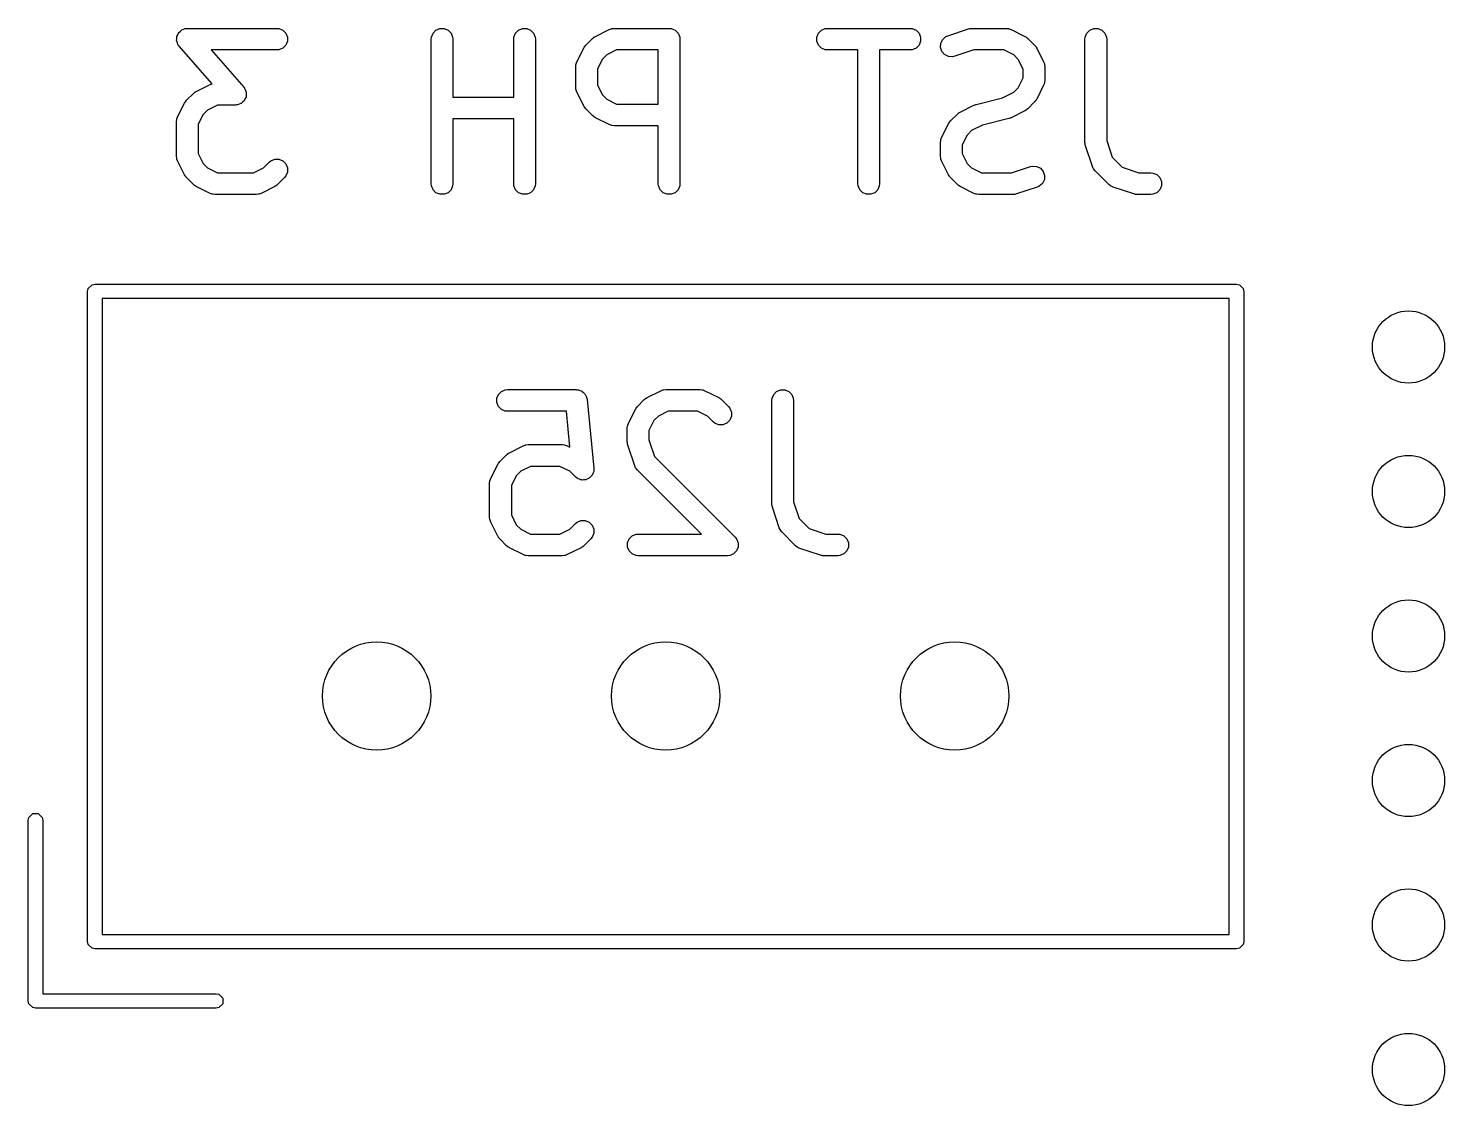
# Model space of a CAD drawing. Header units: inches. Extents: x 0.74 to 7.44, y -5.09 to -0.74.
# Drawn here: x 2.7776 to 3.1634, y -1.0364 to -0.7429 of the extents above; entities that cross this region are included whole.
import ezdxf

# ---------------------------------------------------------------- set-up
doc = ezdxf.new("R2010")
doc.units = ezdxf.units.IN
doc.header["$MEASUREMENT"] = 0
doc.layers.add('BLACK', color=250, linetype='CONTINUOUS')

msp = doc.modelspace()

# ---------------------------------------------------------------- linework, layer by layer
at = {"layer": 'BLACK', "linetype": 'CONTINUOUS'}
for p, q in [((2.81825, -0.74466), (2.81843, -0.74422)), ((2.81843, -0.74422), (2.8185, -0.74415)), ((2.8185, -0.74415), (2.81854, -0.74406)), ((2.81854, -0.74406), (2.81891, -0.74374)), ((2.81891, -0.74374), (2.81924, -0.7434)), ((2.81924, -0.7434), (2.81934, -0.74337)), ((2.81934, -0.74337), (2.81941, -0.7433)), ((2.81941, -0.7433), (2.81987, -0.74315)), ((2.81987, -0.74315), (2.82031, -0.74296)), ((2.82031, -0.74296), (2.82045, -0.74295)), ((2.82045, -0.74295), (2.8205, -0.74293)), ((2.8205, -0.74293), (2.82058, -0.74294)), ((2.82058, -0.74294), (2.82088, -0.74291)), ((2.82088, -0.74291), (2.84526, -0.74291)), ((2.84526, -0.74291), (2.84583, -0.74296)), ((2.84583, -0.74296), (2.8469, -0.7434)), ((2.8469, -0.7434), (2.84771, -0.74422)), ((2.84771, -0.74422), (2.84815, -0.74528)), ((2.88736, -0.74528), (2.8878, -0.74422)), ((2.8878, -0.74422), (2.88861, -0.7434)), ((2.88861, -0.7434), (2.88968, -0.74296)), ((2.88968, -0.74296), (2.89083, -0.74296)), ((2.89083, -0.74296), (2.89189, -0.7434)), ((2.89189, -0.7434), (2.89271, -0.74422)), ((2.89271, -0.74422), (2.89315, -0.74528)), ((2.90985, -0.74528), (2.91029, -0.74422)), ((2.91029, -0.74422), (2.91111, -0.7434)), ((2.91111, -0.7434), (2.91217, -0.74296)), ((2.91217, -0.74296), (2.91332, -0.74296)), ((2.91332, -0.74296), (2.91439, -0.7434)), ((2.91439, -0.7434), (2.9152, -0.74422)), ((2.9152, -0.74422), (2.91564, -0.74528)), ((2.93205, -0.74509), (2.9358, -0.74322)), ((2.9358, -0.74322), (2.93634, -0.74301)), ((2.93634, -0.74301), (2.93645, -0.743)), ((2.93645, -0.743), (2.93654, -0.74296)), ((2.93654, -0.74296), (2.93712, -0.74291)), ((2.93712, -0.74291), (2.95212, -0.74291)), ((2.95212, -0.74291), (2.95269, -0.74296)), ((2.95269, -0.74296), (2.95376, -0.7434)), ((2.95376, -0.7434), (2.95457, -0.74422)), ((2.95457, -0.74422), (2.95501, -0.74528)), ((2.99234, -0.74528), (2.99278, -0.74422)), ((2.99278, -0.74422), (2.9936, -0.7434)), ((2.9936, -0.7434), (2.99466, -0.74296)), ((2.99466, -0.74296), (2.99524, -0.74291)), ((2.99524, -0.74291), (3.01774, -0.74291)), ((3.01774, -0.74291), (3.01831, -0.74296)), ((3.01831, -0.74296), (3.01938, -0.7434)), ((3.01938, -0.7434), (3.02019, -0.74422)), ((3.02019, -0.74422), (3.02063, -0.74528)), ((3.02805, -0.74493), (3.03367, -0.74306)), ((3.03367, -0.74306), (3.03396, -0.74299)), ((3.03396, -0.74299), (3.03403, -0.74296)), ((3.03403, -0.74296), (3.03414, -0.74295)), ((3.03414, -0.74295), (3.03424, -0.74293)), ((3.03424, -0.74293), (3.03432, -0.74293)), ((3.03432, -0.74293), (3.03461, -0.74291)), ((3.03461, -0.74291), (3.04398, -0.74291)), ((3.04398, -0.74291), (3.04456, -0.74296)), ((3.04456, -0.74296), (3.04466, -0.743)), ((3.04466, -0.743), (3.04476, -0.74301)), ((3.04476, -0.74301), (3.0453, -0.74322)), ((3.0453, -0.74322), (3.04905, -0.74509)), ((3.06546, -0.74528), (3.0659, -0.74422)), ((3.0659, -0.74422), (3.06671, -0.7434)), ((3.06671, -0.7434), (3.06778, -0.74296)), ((3.06778, -0.74296), (3.06893, -0.74296)), ((3.06893, -0.74296), (3.06999, -0.7434)), ((3.06999, -0.7434), (3.07081, -0.74422)), ((3.07081, -0.74422), (3.07125, -0.74528)), ((2.81796, -0.74624), (2.81799, -0.74576)), ((2.81799, -0.74634), (2.81796, -0.74624)), ((2.81799, -0.74528), (2.81803, -0.74519)), ((2.81799, -0.74576), (2.81799, -0.74528)), ((2.81799, -0.74644), (2.81799, -0.74634)), ((2.81817, -0.74688), (2.81799, -0.74644)), ((2.81803, -0.74509), (2.81825, -0.74466)), ((2.81803, -0.74519), (2.81803, -0.74509)), ((2.81833, -0.74733), (2.81817, -0.74688)), ((2.81841, -0.74745), (2.81833, -0.74733)), ((2.81843, -0.7475), (2.81841, -0.74745)), ((2.81848, -0.74755), (2.81843, -0.7475)), ((2.81866, -0.7478), (2.81848, -0.74755)), ((2.8276, -0.75801), (2.81866, -0.7478)), ((2.8469, -0.74831), (2.84583, -0.74876)), ((2.84771, -0.7475), (2.8469, -0.74831)), ((2.84815, -0.74644), (2.84771, -0.7475)), ((2.84815, -0.74528), (2.84815, -0.74644)), ((2.8873, -0.74586), (2.88736, -0.74528)), ((2.8873, -0.78523), (2.8873, -0.74586)), ((2.89315, -0.74528), (2.8932, -0.74586)), ((2.8932, -0.74586), (2.8932, -0.76165)), ((2.9098, -0.74586), (2.90985, -0.74528)), ((2.9098, -0.76165), (2.9098, -0.74586)), ((2.91564, -0.74528), (2.9157, -0.74586)), ((2.9157, -0.74586), (2.9157, -0.78523)), ((2.92698, -0.75204), (2.92885, -0.74829)), ((2.92885, -0.74829), (2.92901, -0.74804)), ((2.92901, -0.74804), (2.92904, -0.74797)), ((2.92904, -0.74797), (2.92911, -0.74789)), ((2.92911, -0.74789), (2.92916, -0.7478)), ((2.92916, -0.7478), (2.92922, -0.74775)), ((2.92922, -0.74775), (2.92941, -0.74752)), ((2.92941, -0.74752), (2.93128, -0.74565)), ((2.93128, -0.74565), (2.93151, -0.74546)), ((2.93151, -0.74546), (2.93156, -0.7454)), ((2.93156, -0.7454), (2.93165, -0.74535)), ((2.93165, -0.74535), (2.93173, -0.74528)), ((2.93173, -0.74528), (2.9318, -0.74525)), ((2.9318, -0.74525), (2.93205, -0.74509)), ((2.95501, -0.74528), (2.95507, -0.74586)), ((2.95507, -0.74586), (2.95507, -0.78523)), ((2.99234, -0.74644), (2.99234, -0.74528)), ((2.99278, -0.7475), (2.99234, -0.74644)), ((2.9936, -0.74831), (2.99278, -0.7475)), ((2.99466, -0.74876), (2.9936, -0.74831)), ((3.01938, -0.74831), (3.01831, -0.74876)), ((3.02019, -0.7475), (3.01938, -0.74831)), ((3.02063, -0.74644), (3.02019, -0.7475)), ((3.02063, -0.74528), (3.02063, -0.74644)), ((3.02605, -0.7481), (3.02614, -0.74695)), ((3.02642, -0.7492), (3.02605, -0.7481)), ((3.02614, -0.74695), (3.02665, -0.74592)), ((3.02665, -0.74592), (3.02752, -0.74517)), ((3.02752, -0.74517), (3.02805, -0.74493)), ((3.04905, -0.74509), (3.0493, -0.74525)), ((3.0493, -0.74525), (3.04937, -0.74528)), ((3.04937, -0.74528), (3.04945, -0.74535)), ((3.04945, -0.74535), (3.04954, -0.7454)), ((3.04954, -0.7454), (3.04959, -0.74546)), ((3.04959, -0.74546), (3.04982, -0.74565)), ((3.04982, -0.74565), (3.05169, -0.74752)), ((3.05169, -0.74752), (3.05188, -0.74775)), ((3.05188, -0.74775), (3.05194, -0.7478)), ((3.05194, -0.7478), (3.05199, -0.74789)), ((3.05199, -0.74789), (3.05206, -0.74797)), ((3.05206, -0.74797), (3.05209, -0.74804)), ((3.05209, -0.74804), (3.05225, -0.74829)), ((3.05225, -0.74829), (3.05412, -0.75204)), ((3.0654, -0.74586), (3.06546, -0.74528)), ((3.0654, -0.77398), (3.0654, -0.74586)), ((3.07125, -0.74528), (3.07131, -0.74586)), ((3.07131, -0.74586), (3.07131, -0.7735)), ((2.84526, -0.74881), (2.82739, -0.74881)), ((2.82739, -0.74881), (2.83623, -0.75891)), ((2.84583, -0.74876), (2.84526, -0.74881)), ((2.92677, -0.75258), (2.92698, -0.75204)), ((2.93392, -0.75136), (2.93257, -0.75406)), ((2.93512, -0.75016), (2.93392, -0.75136)), ((2.93782, -0.74881), (2.93512, -0.75016)), ((2.94917, -0.74881), (2.93782, -0.74881)), ((2.94917, -0.76353), (2.94917, -0.74881)), ((2.99524, -0.74881), (2.99466, -0.74876)), ((3.00353, -0.74881), (2.99524, -0.74881)), ((3.00353, -0.78523), (3.00353, -0.74881)), ((3.01774, -0.74881), (3.00944, -0.74881)), ((3.00944, -0.74881), (3.00944, -0.78523)), ((3.01831, -0.74876), (3.01774, -0.74881)), ((3.02717, -0.75007), (3.02642, -0.7492)), ((3.0282, -0.75058), (3.02717, -0.75007)), ((3.02935, -0.75066), (3.0282, -0.75058)), ((3.02992, -0.75053), (3.02935, -0.75066)), ((3.03509, -0.74881), (3.02992, -0.75053)), ((3.04328, -0.74881), (3.03509, -0.74881)), ((3.04598, -0.75016), (3.04328, -0.74881)), ((3.04718, -0.75136), (3.04598, -0.75016)), ((3.04853, -0.75406), (3.04718, -0.75136)), ((3.05412, -0.75204), (3.05433, -0.75258)), ((2.92667, -0.75336), (2.92673, -0.75278)), ((2.92667, -0.75898), (2.92667, -0.75336)), ((2.92673, -0.75278), (2.92677, -0.75268)), ((2.92677, -0.75268), (2.92677, -0.75258)), ((2.93257, -0.75406), (2.93257, -0.75829)), ((3.04853, -0.75641), (3.04853, -0.75406)), ((3.05433, -0.75258), (3.05434, -0.75268)), ((3.05434, -0.75268), (3.05438, -0.75278)), ((3.05438, -0.75278), (3.05443, -0.75336)), ((3.05443, -0.75336), (3.05443, -0.75711)), ((2.82331, -0.76009), (2.82706, -0.75822)), ((2.82706, -0.75822), (2.8276, -0.75801)), ((2.83623, -0.75891), (2.83641, -0.75916)), ((2.83641, -0.75916), (2.83646, -0.75922)), ((2.83646, -0.75922), (2.83648, -0.75927)), ((2.83648, -0.75927), (2.83657, -0.75938)), ((2.83657, -0.75938), (2.83672, -0.75984)), ((2.83672, -0.75984), (2.8369, -0.76028)), ((2.92673, -0.75956), (2.92667, -0.75898)), ((2.92677, -0.75966), (2.92673, -0.75956)), ((2.92677, -0.75976), (2.92677, -0.75966)), ((2.92698, -0.7603), (2.92677, -0.75976)), ((2.93257, -0.75829), (2.93392, -0.76098)), ((3.04598, -0.76031), (3.04718, -0.75911)), ((3.04718, -0.75911), (3.04853, -0.75641)), ((3.05412, -0.75843), (3.05225, -0.76218)), ((3.05433, -0.75789), (3.05412, -0.75843)), ((3.05434, -0.75778), (3.05433, -0.75789)), ((3.05438, -0.75768), (3.05434, -0.75778)), ((3.05443, -0.75711), (3.05438, -0.75768)), ((2.81824, -0.76704), (2.82012, -0.76329)), ((2.82012, -0.76329), (2.82027, -0.76304)), ((2.82027, -0.76304), (2.8203, -0.76297)), ((2.8203, -0.76297), (2.82037, -0.76289)), ((2.82037, -0.76289), (2.82043, -0.7628)), ((2.82043, -0.7628), (2.82049, -0.76275)), ((2.82049, -0.76275), (2.82067, -0.76252)), ((2.82067, -0.76252), (2.82255, -0.76064)), ((2.82255, -0.76064), (2.82277, -0.76046)), ((2.82277, -0.76046), (2.82282, -0.7604)), ((2.82282, -0.7604), (2.82291, -0.76034)), ((2.82291, -0.76034), (2.82299, -0.76028)), ((2.82299, -0.76028), (2.82307, -0.76025)), ((2.82307, -0.76025), (2.82331, -0.76009)), ((2.82908, -0.76381), (2.82638, -0.76516)), ((2.83401, -0.76381), (2.82908, -0.76381)), ((2.83431, -0.76378), (2.83401, -0.76381)), ((2.83439, -0.76379), (2.83431, -0.76378)), ((2.83444, -0.76377), (2.83439, -0.76379)), ((2.83458, -0.76375), (2.83444, -0.76377)), ((2.83503, -0.76357), (2.83458, -0.76375)), ((2.83548, -0.76342), (2.83503, -0.76357)), ((2.83556, -0.76335), (2.83548, -0.76342)), ((2.83565, -0.76331), (2.83556, -0.76335)), ((2.83599, -0.76297), (2.83565, -0.76331)), ((2.83635, -0.76266), (2.83599, -0.76297)), ((2.83639, -0.76257), (2.83635, -0.76266)), ((2.83646, -0.7625), (2.83639, -0.76257)), ((2.83665, -0.76205), (2.83646, -0.7625)), ((2.83686, -0.76162), (2.83665, -0.76205)), ((2.83687, -0.76153), (2.83686, -0.76162)), ((2.8369, -0.76143), (2.83687, -0.76153)), ((2.8369, -0.76028), (2.8369, -0.76038)), ((2.8369, -0.76038), (2.83694, -0.76048)), ((2.83694, -0.76048), (2.8369, -0.76095)), ((2.8369, -0.76095), (2.8369, -0.76143)), ((2.8932, -0.76165), (2.9098, -0.76165)), ((2.92885, -0.76405), (2.92698, -0.7603)), ((2.93392, -0.76098), (2.93512, -0.76218)), ((2.93512, -0.76218), (2.93782, -0.76353)), ((2.93782, -0.76353), (2.94917, -0.76353)), ((3.03141, -0.76572), (3.03516, -0.76384)), ((3.03516, -0.76384), (3.0352, -0.76382)), ((3.0352, -0.76382), (3.03522, -0.76381)), ((3.03522, -0.76381), (3.03546, -0.76373)), ((3.03546, -0.76373), (3.0357, -0.76363)), ((3.0357, -0.76363), (3.03572, -0.76363)), ((3.03572, -0.76363), (3.03577, -0.76362)), ((3.03577, -0.76362), (3.04295, -0.76182)), ((3.04295, -0.76182), (3.04598, -0.76031)), ((3.05169, -0.76295), (3.04982, -0.76482)), ((3.05188, -0.76272), (3.05169, -0.76295)), ((3.05194, -0.76267), (3.05188, -0.76272)), ((3.05199, -0.76258), (3.05194, -0.76267)), ((3.05206, -0.7625), (3.05199, -0.76258)), ((3.05209, -0.76243), (3.05206, -0.7625)), ((3.05225, -0.76218), (3.05209, -0.76243)), ((2.81793, -0.76836), (2.81799, -0.76778)), ((2.81799, -0.76778), (2.81803, -0.76768)), ((2.81803, -0.76768), (2.81804, -0.76758)), ((2.81804, -0.76758), (2.81824, -0.76704)), ((2.82519, -0.76636), (2.82384, -0.76905)), ((2.82638, -0.76516), (2.82519, -0.76636)), ((2.9098, -0.76756), (2.8932, -0.76756)), ((2.8932, -0.76756), (2.8932, -0.78523)), ((2.9098, -0.78523), (2.9098, -0.76756)), ((2.92901, -0.7643), (2.92885, -0.76405)), ((2.92904, -0.76437), (2.92901, -0.7643)), ((2.92911, -0.76445), (2.92904, -0.76437)), ((2.92916, -0.76454), (2.92911, -0.76445)), ((2.92922, -0.76459), (2.92916, -0.76454)), ((2.92941, -0.76482), (2.92922, -0.76459)), ((2.93128, -0.76669), (2.92941, -0.76482)), ((2.93151, -0.76688), (2.93128, -0.76669)), ((2.93156, -0.76694), (2.93151, -0.76688)), ((2.93165, -0.767), (2.93156, -0.76694)), ((2.93173, -0.76706), (2.93165, -0.767)), ((2.9318, -0.76709), (2.93173, -0.76706)), ((2.93205, -0.76725), (2.9318, -0.76709)), ((2.9358, -0.76912), (2.93205, -0.76725)), ((3.02877, -0.76814), (3.03065, -0.76627)), ((3.03065, -0.76627), (3.03087, -0.76608)), ((3.03087, -0.76608), (3.03092, -0.76602)), ((3.03092, -0.76602), (3.03101, -0.76597)), ((3.03101, -0.76597), (3.03109, -0.7659)), ((3.03109, -0.7659), (3.03116, -0.76587)), ((3.03116, -0.76587), (3.03141, -0.76572)), ((3.0447, -0.76747), (3.03751, -0.76927)), ((3.04474, -0.76746), (3.0447, -0.76747)), ((3.04476, -0.76745), (3.04474, -0.76746)), ((3.045, -0.76736), (3.04476, -0.76745)), ((3.04524, -0.76728), (3.045, -0.76736)), ((3.04526, -0.76726), (3.04524, -0.76728)), ((3.0453, -0.76725), (3.04526, -0.76726)), ((3.04905, -0.76537), (3.0453, -0.76725)), ((3.0493, -0.76522), (3.04905, -0.76537)), ((3.04937, -0.76519), (3.0493, -0.76522)), ((3.04945, -0.76512), (3.04937, -0.76519)), ((3.04954, -0.76506), (3.04945, -0.76512)), ((3.04959, -0.76501), (3.04954, -0.76506)), ((3.04982, -0.76482), (3.04959, -0.76501)), ((2.81793, -0.77773), (2.81793, -0.76836)), ((2.82384, -0.76905), (2.82384, -0.77703)), ((2.93634, -0.76933), (2.9358, -0.76912)), ((2.93645, -0.76934), (2.93634, -0.76933)), ((2.93654, -0.76938), (2.93645, -0.76934)), ((2.93712, -0.76943), (2.93654, -0.76938)), ((2.94917, -0.76943), (2.93712, -0.76943)), ((2.94917, -0.78523), (2.94917, -0.76943)), ((3.02634, -0.77266), (3.02822, -0.76891)), ((3.02822, -0.76891), (3.02837, -0.76866)), ((3.02837, -0.76866), (3.0284, -0.76859)), ((3.0284, -0.76859), (3.02847, -0.76851)), ((3.02847, -0.76851), (3.02853, -0.76842)), ((3.02853, -0.76842), (3.02858, -0.76837)), ((3.02858, -0.76837), (3.02877, -0.76814)), ((3.03448, -0.77078), (3.03329, -0.77198)), ((3.03751, -0.76927), (3.03448, -0.77078)), ((3.02603, -0.77398), (3.02609, -0.7734)), ((3.02603, -0.77773), (3.02603, -0.77398)), ((3.02609, -0.7734), (3.02613, -0.77331)), ((3.02613, -0.77331), (3.02614, -0.7732)), ((3.02614, -0.7732), (3.02634, -0.77266)), ((3.03329, -0.77198), (3.03194, -0.77468)), ((3.03194, -0.77468), (3.03194, -0.77703)), ((3.06543, -0.77427), (3.0654, -0.77398)), ((3.06542, -0.77435), (3.06543, -0.77427)), ((3.06545, -0.77445), (3.06542, -0.77435)), ((3.06546, -0.77456), (3.06545, -0.77445)), ((3.06549, -0.77463), (3.06546, -0.77456)), ((3.06555, -0.77491), (3.06549, -0.77463)), ((3.06743, -0.78054), (3.06555, -0.77491)), ((3.07131, -0.7735), (3.07281, -0.77801)), ((2.81799, -0.77831), (2.81793, -0.77773)), ((2.81803, -0.7784), (2.81799, -0.77831)), ((2.81804, -0.77851), (2.81803, -0.7784)), ((2.81824, -0.77905), (2.81804, -0.77851)), ((2.82012, -0.7828), (2.81824, -0.77905)), ((2.82384, -0.77703), (2.82519, -0.77973)), ((2.84317, -0.77939), (2.84362, -0.77902)), ((2.84362, -0.77902), (2.84468, -0.77858)), ((2.84468, -0.77858), (2.84583, -0.77858)), ((2.84583, -0.77858), (2.8469, -0.77902)), ((2.8469, -0.77902), (2.84771, -0.77984)), ((3.02609, -0.77831), (3.02603, -0.77773)), ((3.02613, -0.7784), (3.02609, -0.77831)), ((3.02614, -0.77851), (3.02613, -0.7784)), ((3.02634, -0.77905), (3.02614, -0.77851)), ((3.02822, -0.7828), (3.02634, -0.77905)), ((3.03194, -0.77703), (3.03329, -0.77973)), ((3.07281, -0.77801), (3.07557, -0.78077)), ((2.82027, -0.78305), (2.82012, -0.7828)), ((2.8203, -0.78312), (2.82027, -0.78305)), ((2.82037, -0.7832), (2.8203, -0.78312)), ((2.82043, -0.78329), (2.82037, -0.7832)), ((2.82519, -0.77973), (2.82638, -0.78093)), ((2.82638, -0.78093), (2.82908, -0.78228)), ((2.82908, -0.78228), (2.83894, -0.78228)), ((2.83894, -0.78228), (2.84163, -0.78093)), ((2.84163, -0.78093), (2.84317, -0.77939)), ((2.84771, -0.78312), (2.84734, -0.78357)), ((2.84771, -0.77984), (2.84815, -0.7809)), ((2.84815, -0.78206), (2.84771, -0.78312)), ((2.84815, -0.7809), (2.84815, -0.78206)), ((3.02837, -0.78305), (3.02822, -0.7828)), ((3.0284, -0.78312), (3.02837, -0.78305)), ((3.02847, -0.7832), (3.0284, -0.78312)), ((3.02853, -0.78329), (3.02847, -0.7832)), ((3.03329, -0.77973), (3.03448, -0.78093)), ((3.03448, -0.78093), (3.03718, -0.78228)), ((3.03718, -0.78228), (3.04538, -0.78228)), ((3.04538, -0.78228), (3.05055, -0.78055)), ((3.05055, -0.78055), (3.05111, -0.78042)), ((3.05111, -0.78042), (3.05226, -0.78051)), ((3.05226, -0.78051), (3.05329, -0.78102)), ((3.05329, -0.78102), (3.05405, -0.78189)), ((3.05405, -0.78189), (3.05441, -0.78299)), ((3.05441, -0.78299), (3.05433, -0.78413)), ((3.06766, -0.78107), (3.06743, -0.78054)), ((3.06773, -0.78115), (3.06766, -0.78107)), ((3.06777, -0.78125), (3.06773, -0.78115)), ((3.06814, -0.78169), (3.06777, -0.78125)), ((3.07189, -0.78544), (3.06814, -0.78169)), ((3.07557, -0.78077), (3.08008, -0.78228)), ((3.08008, -0.78228), (3.08335, -0.78228)), ((3.08335, -0.78228), (3.08393, -0.78233)), ((3.08393, -0.78233), (3.08499, -0.78277)), ((3.08499, -0.78277), (3.08581, -0.78359)), ((2.82049, -0.78334), (2.82043, -0.78329)), ((2.82067, -0.78357), (2.82049, -0.78334)), ((2.82255, -0.78544), (2.82067, -0.78357)), ((2.82277, -0.78563), (2.82255, -0.78544)), ((2.82282, -0.78569), (2.82277, -0.78563)), ((2.82291, -0.78574), (2.82282, -0.78569)), ((2.82299, -0.78581), (2.82291, -0.78574)), ((2.82307, -0.78584), (2.82299, -0.78581)), ((2.82331, -0.786), (2.82307, -0.78584)), ((2.82706, -0.78787), (2.82331, -0.786)), ((2.8447, -0.786), (2.84095, -0.78787)), ((2.84495, -0.78584), (2.8447, -0.786)), ((2.84502, -0.78581), (2.84495, -0.78584)), ((2.8451, -0.78574), (2.84502, -0.78581)), ((2.84519, -0.78569), (2.8451, -0.78574)), ((2.84524, -0.78563), (2.84519, -0.78569)), ((2.84547, -0.78544), (2.84524, -0.78563)), ((2.84734, -0.78357), (2.84547, -0.78544)), ((2.88736, -0.78581), (2.8873, -0.78523)), ((2.8878, -0.78687), (2.88736, -0.78581)), ((2.88861, -0.78768), (2.8878, -0.78687)), ((2.89271, -0.78687), (2.89189, -0.78768)), ((2.89315, -0.78581), (2.89271, -0.78687)), ((2.8932, -0.78523), (2.89315, -0.78581)), ((2.90985, -0.78581), (2.9098, -0.78523)), ((2.91029, -0.78687), (2.90985, -0.78581)), ((2.91111, -0.78768), (2.91029, -0.78687)), ((2.9152, -0.78687), (2.91439, -0.78768)), ((2.91564, -0.78581), (2.9152, -0.78687)), ((2.9157, -0.78523), (2.91564, -0.78581)), ((2.94922, -0.78581), (2.94917, -0.78523)), ((2.94966, -0.78687), (2.94922, -0.78581)), ((2.95048, -0.78768), (2.94966, -0.78687)), ((2.95457, -0.78687), (2.95376, -0.78768)), ((2.95501, -0.78581), (2.95457, -0.78687)), ((2.95507, -0.78523), (2.95501, -0.78581)), ((3.00359, -0.78581), (3.00353, -0.78523)), ((3.00403, -0.78687), (3.00359, -0.78581)), ((3.00485, -0.78768), (3.00403, -0.78687)), ((3.00894, -0.78687), (3.00813, -0.78768)), ((3.00938, -0.78581), (3.00894, -0.78687)), ((3.00944, -0.78523), (3.00938, -0.78581)), ((3.02858, -0.78334), (3.02853, -0.78329)), ((3.02877, -0.78357), (3.02858, -0.78334)), ((3.03065, -0.78544), (3.02877, -0.78357)), ((3.03087, -0.78563), (3.03065, -0.78544)), ((3.03092, -0.78569), (3.03087, -0.78563)), ((3.03101, -0.78574), (3.03092, -0.78569)), ((3.03109, -0.78581), (3.03101, -0.78574)), ((3.03116, -0.78584), (3.03109, -0.78581)), ((3.03141, -0.786), (3.03116, -0.78584)), ((3.03516, -0.78787), (3.03141, -0.786)), ((3.05241, -0.78616), (3.04679, -0.78803)), ((3.05294, -0.78592), (3.05241, -0.78616)), ((3.05381, -0.78516), (3.05294, -0.78592)), ((3.05433, -0.78413), (3.05381, -0.78516)), ((3.07234, -0.78581), (3.07189, -0.78544)), ((3.07244, -0.78585), (3.07234, -0.78581)), ((3.07252, -0.78592), (3.07244, -0.78585)), ((3.07304, -0.78616), (3.07252, -0.78592)), ((3.07867, -0.78803), (3.07304, -0.78616)), ((3.08581, -0.78687), (3.08499, -0.78768)), ((3.08581, -0.78359), (3.08625, -0.78465)), ((3.08625, -0.78581), (3.08581, -0.78687)), ((3.08625, -0.78465), (3.08625, -0.78581)), ((2.8276, -0.78808), (2.82706, -0.78787)), ((2.82771, -0.78808), (2.8276, -0.78808)), ((2.82781, -0.78813), (2.82771, -0.78808)), ((2.82838, -0.78818), (2.82781, -0.78813)), ((2.83963, -0.78818), (2.82838, -0.78818)), ((2.84021, -0.78813), (2.83963, -0.78818)), ((2.84031, -0.78808), (2.84021, -0.78813)), ((2.84041, -0.78808), (2.84031, -0.78808)), ((2.84095, -0.78787), (2.84041, -0.78808)), ((2.88968, -0.78813), (2.88861, -0.78768)), ((2.89083, -0.78813), (2.88968, -0.78813)), ((2.89189, -0.78768), (2.89083, -0.78813)), ((2.91217, -0.78813), (2.91111, -0.78768)), ((2.91332, -0.78813), (2.91217, -0.78813)), ((2.91439, -0.78768), (2.91332, -0.78813)), ((2.95154, -0.78813), (2.95048, -0.78768)), ((2.95269, -0.78813), (2.95154, -0.78813)), ((2.95376, -0.78768), (2.95269, -0.78813)), ((3.00591, -0.78813), (3.00485, -0.78768)), ((3.00706, -0.78813), (3.00591, -0.78813)), ((3.00813, -0.78768), (3.00706, -0.78813)), ((3.0357, -0.78808), (3.03516, -0.78787)), ((3.03581, -0.78808), (3.0357, -0.78808)), ((3.03591, -0.78813), (3.03581, -0.78808)), ((3.03648, -0.78818), (3.03591, -0.78813)), ((3.04586, -0.78818), (3.03648, -0.78818)), ((3.04615, -0.78815), (3.04586, -0.78818)), ((3.04623, -0.78816), (3.04615, -0.78815)), ((3.04633, -0.78814), (3.04623, -0.78816)), ((3.04643, -0.78813), (3.04633, -0.78814)), ((3.0465, -0.7881), (3.04643, -0.78813)), ((3.04679, -0.78803), (3.0465, -0.7881)), ((3.07895, -0.7881), (3.07867, -0.78803)), ((3.07903, -0.78813), (3.07895, -0.7881)), ((3.07913, -0.78814), (3.07903, -0.78813)), ((3.07923, -0.78816), (3.07913, -0.78814)), ((3.07931, -0.78815), (3.07923, -0.78816)), ((3.0796, -0.78818), (3.07931, -0.78815)), ((3.08335, -0.78818), (3.0796, -0.78818)), ((3.08393, -0.78813), (3.08335, -0.78818)), ((3.08499, -0.78768), (3.08393, -0.78813)), ((2.7937, -0.81457), (2.79385, -0.81381)), ((2.79385, -0.81381), (2.79492, -0.81275)), ((2.79492, -0.81275), (2.79567, -0.8126)), ((2.79567, -0.8126), (3.10669, -0.8126)), ((3.10669, -0.8126), (3.10745, -0.81275)), ((3.10745, -0.81275), (3.10851, -0.81381)), ((3.10851, -0.81381), (3.10866, -0.81457)), ((2.7937, -0.99173), (2.7937, -0.81457)), ((2.79764, -0.81654), (2.79764, -0.98976)), ((3.10472, -0.81654), (2.79764, -0.81654)), ((3.10472, -0.98976), (3.10472, -0.81654)), ((3.10866, -0.81457), (3.10866, -0.99173)), ((2.90517, -0.84371), (2.90561, -0.84264)), ((2.90517, -0.84486), (2.90517, -0.84371)), ((2.90561, -0.84592), (2.90517, -0.84486)), ((2.90561, -0.84264), (2.90642, -0.84183)), ((2.90642, -0.84183), (2.90749, -0.84139)), ((2.90749, -0.84139), (2.90806, -0.84133)), ((2.90806, -0.84133), (2.92681, -0.84133)), ((2.92681, -0.84133), (2.92702, -0.84135)), ((2.92702, -0.84135), (2.92709, -0.84135)), ((2.92709, -0.84135), (2.92716, -0.84137)), ((2.92716, -0.84137), (2.92739, -0.84139)), ((2.92739, -0.84139), (2.92778, -0.84155)), ((2.92778, -0.84155), (2.9282, -0.84168)), ((2.9282, -0.84168), (2.92831, -0.84177)), ((2.92831, -0.84177), (2.92845, -0.84183)), ((2.92845, -0.84183), (2.92875, -0.84213)), ((2.92875, -0.84213), (2.92909, -0.84241)), ((2.92909, -0.84241), (2.92916, -0.84254)), ((2.92916, -0.84254), (2.92926, -0.84264)), ((2.92926, -0.84264), (2.92943, -0.84304)), ((2.92943, -0.84304), (2.92963, -0.84342)), ((2.92963, -0.84342), (2.92968, -0.84364)), ((2.92968, -0.84364), (2.92971, -0.84371)), ((2.92971, -0.84371), (2.92971, -0.84378)), ((2.92971, -0.84378), (2.92975, -0.84399)), ((2.92975, -0.84399), (2.93162, -0.86274)), ((2.94347, -0.84595), (2.94534, -0.84407)), ((2.94534, -0.84407), (2.94557, -0.84389)), ((2.94557, -0.84389), (2.94562, -0.84383)), ((2.94562, -0.84383), (2.94571, -0.84377)), ((2.94571, -0.84377), (2.94579, -0.8437)), ((2.94579, -0.8437), (2.94586, -0.84367)), ((2.94586, -0.84367), (2.94611, -0.84352)), ((2.94611, -0.84352), (2.94986, -0.84164)), ((2.94986, -0.84164), (2.9504, -0.84144)), ((2.9504, -0.84144), (2.95051, -0.84143)), ((2.95051, -0.84143), (2.9506, -0.84139)), ((2.9506, -0.84139), (2.95118, -0.84133)), ((2.95118, -0.84133), (2.96055, -0.84133)), ((2.96055, -0.84133), (2.96113, -0.84139)), ((2.96113, -0.84139), (2.96123, -0.84143)), ((2.96123, -0.84143), (2.96133, -0.84144)), ((2.96133, -0.84144), (2.96188, -0.84164)), ((2.96188, -0.84164), (2.96562, -0.84352)), ((2.96562, -0.84352), (2.96587, -0.84367)), ((2.96587, -0.84367), (2.96594, -0.8437)), ((2.96594, -0.8437), (2.96603, -0.84377)), ((2.96603, -0.84377), (2.96611, -0.84383)), ((2.96611, -0.84383), (2.96617, -0.84389)), ((2.96617, -0.84389), (2.96639, -0.84407)), ((2.96639, -0.84407), (2.96827, -0.84595)), ((2.9801, -0.84428), (2.98016, -0.84371)), ((2.9801, -0.87241), (2.9801, -0.84428)), ((2.98016, -0.84371), (2.9806, -0.84264)), ((2.9806, -0.84264), (2.98141, -0.84183)), ((2.98141, -0.84183), (2.98248, -0.84139)), ((2.98248, -0.84139), (2.98363, -0.84139)), ((2.98363, -0.84139), (2.98469, -0.84183)), ((2.98469, -0.84183), (2.98551, -0.84264)), ((2.98551, -0.84264), (2.98595, -0.84371)), ((2.98595, -0.84371), (2.986, -0.84428)), ((2.986, -0.84428), (2.986, -0.87193)), ((2.90642, -0.84674), (2.90561, -0.84592)), ((2.90749, -0.84718), (2.90642, -0.84674)), ((2.90806, -0.84724), (2.90749, -0.84718)), ((2.92414, -0.84724), (2.90806, -0.84724)), ((2.92511, -0.85701), (2.92414, -0.84724)), ((2.94104, -0.85046), (2.94292, -0.84671)), ((2.94292, -0.84671), (2.94307, -0.84647)), ((2.94307, -0.84647), (2.9431, -0.84639)), ((2.9431, -0.84639), (2.94317, -0.84631)), ((2.94317, -0.84631), (2.94322, -0.84622)), ((2.94322, -0.84622), (2.94328, -0.84617)), ((2.94328, -0.84617), (2.94347, -0.84595)), ((2.94918, -0.84859), (2.94798, -0.84978)), ((2.95188, -0.84724), (2.94918, -0.84859)), ((2.95986, -0.84724), (2.95188, -0.84724)), ((2.96256, -0.84859), (2.95986, -0.84724)), ((2.96409, -0.85012), (2.96256, -0.84859)), ((2.96827, -0.84595), (2.96863, -0.84639)), ((2.96863, -0.84639), (2.96908, -0.84746)), ((2.96908, -0.84861), (2.96863, -0.84967)), ((2.96908, -0.84746), (2.96908, -0.84861)), ((2.94073, -0.85178), (2.94079, -0.85121)), ((2.94073, -0.85553), (2.94073, -0.85178)), ((2.94079, -0.85121), (2.94083, -0.85111)), ((2.94083, -0.851), (2.94104, -0.85046)), ((2.94083, -0.85111), (2.94083, -0.851)), ((2.94798, -0.84978), (2.94663, -0.85248)), ((2.94663, -0.85248), (2.94663, -0.85505)), ((2.96454, -0.85049), (2.96409, -0.85012)), ((2.9656, -0.85093), (2.96454, -0.85049)), ((2.96676, -0.85093), (2.9656, -0.85093)), ((2.96782, -0.85049), (2.96676, -0.85093)), ((2.96863, -0.84967), (2.96782, -0.85049)), ((2.91237, -0.85664), (2.91291, -0.85643)), ((2.91291, -0.85643), (2.91301, -0.85643)), ((2.91301, -0.85643), (2.91311, -0.85639)), ((2.91311, -0.85639), (2.91369, -0.85633)), ((2.91369, -0.85633), (2.92306, -0.85633)), ((2.92306, -0.85633), (2.92364, -0.85639)), ((2.92364, -0.85639), (2.92373, -0.85643)), ((2.92373, -0.85643), (2.92384, -0.85643)), ((2.92384, -0.85643), (2.92438, -0.85664)), ((2.94076, -0.85582), (2.94073, -0.85553)), ((2.94075, -0.8559), (2.94076, -0.85582)), ((2.94078, -0.856), (2.94075, -0.8559)), ((2.94079, -0.85611), (2.94078, -0.856)), ((2.94082, -0.85618), (2.94079, -0.85611)), ((2.94088, -0.85647), (2.94082, -0.85618)), ((2.94276, -0.86209), (2.94088, -0.85647)), ((2.94663, -0.85505), (2.94814, -0.85956)), ((2.90597, -0.86094), (2.90785, -0.85907)), ((2.90785, -0.85907), (2.90807, -0.85888)), ((2.90807, -0.85888), (2.90813, -0.85882)), ((2.90813, -0.85882), (2.90821, -0.85877)), ((2.90821, -0.85877), (2.9083, -0.8587)), ((2.9083, -0.8587), (2.90837, -0.85867)), ((2.90837, -0.85867), (2.90862, -0.85852)), ((2.90862, -0.85852), (2.91237, -0.85664)), ((2.92438, -0.85664), (2.92511, -0.85701)), ((2.94814, -0.85956), (2.97014, -0.88157)), ((2.90355, -0.86546), (2.90542, -0.86171)), ((2.90542, -0.86171), (2.90558, -0.86146)), ((2.90558, -0.86146), (2.90561, -0.86139)), ((2.90561, -0.86139), (2.90567, -0.86131)), ((2.90567, -0.86131), (2.90573, -0.86122)), ((2.90573, -0.86122), (2.90579, -0.86117)), ((2.90579, -0.86117), (2.90597, -0.86094)), ((2.91169, -0.86358), (2.91049, -0.86478)), ((2.91438, -0.86224), (2.91169, -0.86358)), ((2.92236, -0.86224), (2.91438, -0.86224)), ((2.92506, -0.86358), (2.92236, -0.86224)), ((2.9266, -0.86512), (2.92506, -0.86358)), ((2.93141, -0.86401), (2.93129, -0.86442)), ((2.93158, -0.86361), (2.93141, -0.86401)), ((2.93162, -0.86332), (2.93158, -0.86346)), ((2.93158, -0.86346), (2.93158, -0.86361)), ((2.93162, -0.86274), (2.93162, -0.86332)), ((2.94299, -0.86262), (2.94276, -0.86209)), ((2.94306, -0.8627), (2.94299, -0.86262)), ((2.9431, -0.8628), (2.94306, -0.8627)), ((2.94347, -0.86324), (2.9431, -0.8628)), ((2.96093, -0.8807), (2.94347, -0.86324)), ((2.90323, -0.86678), (2.90329, -0.86621)), ((2.90323, -0.87616), (2.90323, -0.86678)), ((2.90329, -0.86621), (2.90333, -0.86611)), ((2.90333, -0.86611), (2.90334, -0.866)), ((2.90334, -0.866), (2.90355, -0.86546)), ((2.91049, -0.86478), (2.90914, -0.86748)), ((2.90914, -0.86748), (2.90914, -0.87546)), ((2.92704, -0.86549), (2.9266, -0.86512)), ((2.92718, -0.86554), (2.92704, -0.86549)), ((2.9273, -0.86564), (2.92718, -0.86554)), ((2.92771, -0.86576), (2.9273, -0.86564)), ((2.92811, -0.86593), (2.92771, -0.86576)), ((2.92826, -0.86593), (2.92811, -0.86593)), ((2.9284, -0.86597), (2.92826, -0.86593)), ((2.92883, -0.86593), (2.9284, -0.86597)), ((2.92926, -0.86593), (2.92883, -0.86593)), ((2.9294, -0.86587), (2.92926, -0.86593)), ((2.92955, -0.86586), (2.9294, -0.86587)), ((2.92993, -0.86565), (2.92955, -0.86586)), ((2.93032, -0.86549), (2.92993, -0.86565)), ((2.93043, -0.86538), (2.93032, -0.86549)), ((2.93056, -0.86531), (2.93043, -0.86538)), ((2.93083, -0.86498), (2.93056, -0.86531)), ((2.93114, -0.86467), (2.93083, -0.86498)), ((2.9312, -0.86453), (2.93114, -0.86467)), ((2.93129, -0.86442), (2.9312, -0.86453)), ((2.986, -0.87193), (2.98751, -0.87643)), ((2.90914, -0.87546), (2.91049, -0.87816)), ((2.98013, -0.8727), (2.9801, -0.87241)), ((2.98012, -0.87277), (2.98013, -0.8727)), ((2.98015, -0.87288), (2.98012, -0.87277)), ((2.98016, -0.87298), (2.98015, -0.87288)), ((2.98019, -0.87305), (2.98016, -0.87298)), ((2.98025, -0.87334), (2.98019, -0.87305)), ((2.98213, -0.87896), (2.98025, -0.87334)), ((2.90329, -0.87673), (2.90323, -0.87616)), ((2.90333, -0.87683), (2.90329, -0.87673)), ((2.90334, -0.87694), (2.90333, -0.87683)), ((2.90355, -0.87748), (2.90334, -0.87694)), ((2.90542, -0.88123), (2.90355, -0.87748)), ((2.91049, -0.87816), (2.91169, -0.87935)), ((2.91169, -0.87935), (2.91438, -0.8807)), ((2.92236, -0.8807), (2.92506, -0.87935)), ((2.92506, -0.87935), (2.9266, -0.87782)), ((2.9266, -0.87782), (2.92704, -0.87745)), ((2.92704, -0.87745), (2.92811, -0.87701)), ((2.92811, -0.87701), (2.92926, -0.87701)), ((2.92926, -0.87701), (2.93032, -0.87745)), ((2.93032, -0.87745), (2.93114, -0.87826)), ((2.93114, -0.87826), (2.93158, -0.87933)), ((2.93158, -0.87933), (2.93158, -0.88048)), ((2.98236, -0.87949), (2.98213, -0.87896)), ((2.98243, -0.87957), (2.98236, -0.87949)), ((2.98247, -0.87967), (2.98243, -0.87957)), ((2.98284, -0.88012), (2.98247, -0.87967)), ((2.98751, -0.87643), (2.99027, -0.8792)), ((2.99027, -0.8792), (2.99478, -0.8807)), ((2.90558, -0.88147), (2.90542, -0.88123)), ((2.90561, -0.88155), (2.90558, -0.88147)), ((2.90567, -0.88163), (2.90561, -0.88155)), ((2.90573, -0.88172), (2.90567, -0.88163)), ((2.90579, -0.88177), (2.90573, -0.88172)), ((2.90597, -0.88199), (2.90579, -0.88177)), ((2.90785, -0.88387), (2.90597, -0.88199)), ((2.91438, -0.8807), (2.92236, -0.8807)), ((2.93077, -0.88199), (2.9289, -0.88387)), ((2.93114, -0.88155), (2.93077, -0.88199)), ((2.93158, -0.88048), (2.93114, -0.88155)), ((2.94079, -0.88308), (2.94123, -0.88201)), ((2.94079, -0.88423), (2.94079, -0.88308)), ((2.94123, -0.88201), (2.94204, -0.8812)), ((2.94204, -0.8812), (2.94311, -0.88076)), ((2.94311, -0.88076), (2.94368, -0.8807)), ((2.94368, -0.8807), (2.96093, -0.8807)), ((2.97014, -0.88157), (2.97051, -0.88201)), ((2.97051, -0.88201), (2.97095, -0.88308)), ((2.97095, -0.88308), (2.97095, -0.88423)), ((2.98659, -0.88387), (2.98284, -0.88012)), ((2.99478, -0.8807), (2.99805, -0.8807)), ((2.99805, -0.8807), (2.99863, -0.88076)), ((2.99863, -0.88076), (2.99969, -0.8812)), ((2.99969, -0.8812), (3.00051, -0.88201)), ((3.00051, -0.88201), (3.00095, -0.88308)), ((3.00095, -0.88308), (3.00095, -0.88423)), ((2.90807, -0.88405), (2.90785, -0.88387)), ((2.90813, -0.88411), (2.90807, -0.88405)), ((2.90821, -0.88417), (2.90813, -0.88411)), ((2.9083, -0.88423), (2.90821, -0.88417)), ((2.90837, -0.88426), (2.9083, -0.88423)), ((2.90862, -0.88442), (2.90837, -0.88426)), ((2.91237, -0.8863), (2.90862, -0.88442)), ((2.91291, -0.8865), (2.91237, -0.8863)), ((2.91301, -0.88651), (2.91291, -0.8865)), ((2.91311, -0.88655), (2.91301, -0.88651)), ((2.91369, -0.88661), (2.91311, -0.88655)), ((2.92306, -0.88661), (2.91369, -0.88661)), ((2.92364, -0.88655), (2.92306, -0.88661)), ((2.92373, -0.88651), (2.92364, -0.88655)), ((2.92384, -0.8865), (2.92373, -0.88651)), ((2.92438, -0.8863), (2.92384, -0.8865)), ((2.92813, -0.88442), (2.92438, -0.8863)), ((2.92838, -0.88426), (2.92813, -0.88442)), ((2.92845, -0.88423), (2.92838, -0.88426)), ((2.92853, -0.88417), (2.92845, -0.88423)), ((2.92862, -0.88411), (2.92853, -0.88417)), ((2.92867, -0.88405), (2.92862, -0.88411)), ((2.9289, -0.88387), (2.92867, -0.88405)), ((2.94123, -0.88529), (2.94079, -0.88423)), ((2.94204, -0.88611), (2.94123, -0.88529)), ((2.94311, -0.88655), (2.94204, -0.88611)), ((2.94368, -0.88661), (2.94311, -0.88655)), ((2.96805, -0.88661), (2.94368, -0.88661)), ((2.96863, -0.88655), (2.96805, -0.88661)), ((2.96894, -0.88642), (2.96863, -0.88655)), ((2.96969, -0.88611), (2.96894, -0.88642)), ((2.97051, -0.88529), (2.96969, -0.88611)), ((2.97095, -0.88423), (2.97051, -0.88529)), ((2.98704, -0.88423), (2.98659, -0.88387)), ((2.98713, -0.88428), (2.98704, -0.88423)), ((2.98721, -0.88434), (2.98713, -0.88428)), ((2.98774, -0.88458), (2.98721, -0.88434)), ((2.99337, -0.88646), (2.98774, -0.88458)), ((2.99365, -0.88652), (2.99337, -0.88646)), ((2.99372, -0.88655), (2.99365, -0.88652)), ((2.99383, -0.88656), (2.99372, -0.88655)), ((2.99393, -0.88658), (2.99383, -0.88656)), ((2.99401, -0.88658), (2.99393, -0.88658)), ((2.9943, -0.88661), (2.99401, -0.88658)), ((2.99805, -0.88661), (2.9943, -0.88661)), ((2.99863, -0.88655), (2.99805, -0.88661)), ((2.99969, -0.88611), (2.99863, -0.88655)), ((3.00051, -0.88529), (2.99969, -0.88611)), ((3.00095, -0.88423), (3.00051, -0.88529)), ((2.77771, -0.95791), (2.77877, -0.95684)), ((2.77877, -0.95684), (2.78028, -0.95684)), ((2.78028, -0.95684), (2.78135, -0.95791)), ((2.77756, -0.95866), (2.77771, -0.95791)), ((2.77756, -1.00787), (2.77756, -0.95866)), ((2.78135, -0.95791), (2.7815, -0.95866)), ((2.7815, -0.95866), (2.7815, -1.00591)), ((2.79764, -0.98976), (3.10472, -0.98976)), ((2.79385, -0.99249), (2.7937, -0.99173)), ((2.79492, -0.99355), (2.79385, -0.99249)), ((2.79567, -0.9937), (2.79492, -0.99355)), ((3.10669, -0.9937), (2.79567, -0.9937)), ((3.10745, -0.99355), (3.10669, -0.9937)), ((3.10851, -0.99249), (3.10745, -0.99355)), ((3.10866, -0.99173), (3.10851, -0.99249)), ((2.7815, -1.00591), (2.82874, -1.00591)), ((2.82874, -1.00591), (2.82949, -1.00606)), ((2.82949, -1.00606), (2.83056, -1.00712)), ((2.77771, -1.00863), (2.77756, -1.00787)), ((2.77877, -1.00969), (2.77771, -1.00863)), ((2.77953, -1.00984), (2.77877, -1.00969)), ((2.82874, -1.00984), (2.77953, -1.00984)), ((2.82949, -1.00969), (2.82874, -1.00984)), ((2.83056, -1.00863), (2.82949, -1.00969)), ((2.83056, -1.00712), (2.83056, -1.00863))]:
    msp.add_line(p, q, dxfattribs=at)
at = {"layer": 'BLACK'}
for centre, radius in [((3.15354, -0.82972), 0.00984), ((3.15354, -0.82972), 0.00984), ((3.15354, -0.86909), 0.00984), ((3.15354, -0.86909), 0.00984), ((3.15354, -0.90846), 0.00984), ((3.15354, -0.90846), 0.00984), ((2.87244, -0.9248), 0.01476), ((2.87244, -0.9248), 0.01476), ((2.95118, -0.9248), 0.01476), ((2.95118, -0.9248), 0.01476), ((3.02992, -0.9248), 0.01476), ((3.02992, -0.9248), 0.01476), ((3.15354, -0.94783), 0.00984), ((3.15354, -0.94783), 0.00984), ((3.15354, -0.9872), 0.00984), ((3.15354, -0.9872), 0.00984), ((3.15354, -1.02657), 0.00984), ((3.15354, -1.02657), 0.00984)]:
    msp.add_circle(centre, radius, dxfattribs=at)

doc.saveas('drawing.dxf')
